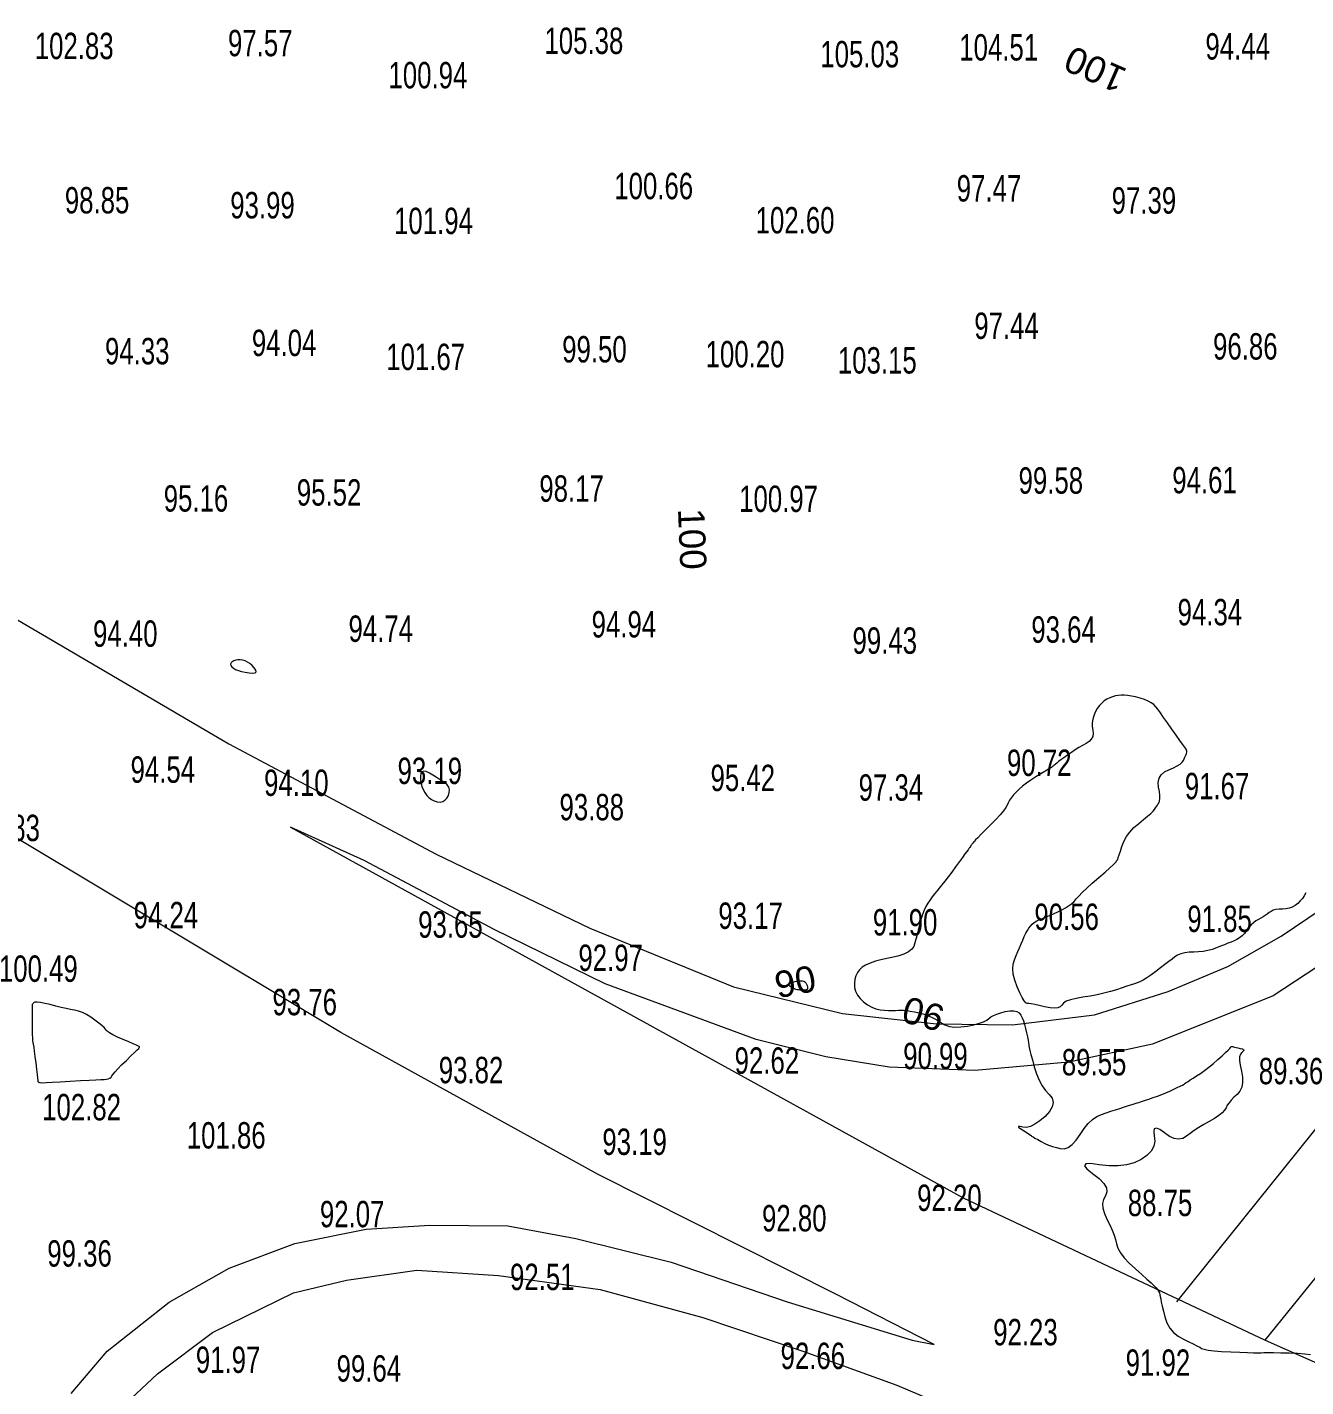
# Model space of a CAD drawing. Header units: metres. Extents: x 431726 to 434411, y 2469261 to 2472412.
# Drawn here: x 433089 to 433282.9, y 2471557.3 to 2471763.5 of the extents above; entities that cross this region are included whole.
import ezdxf
from ezdxf.enums import TextEntityAlignment as Align

# ---------------------------------------------------------------- set-up
doc = ezdxf.new("R2010")
doc.units = ezdxf.units.M
doc.header["$MEASUREMENT"] = 0
for name, color, linetype, lineweight in [('CAO DO', 8, 'Continuous', 18), ('duong nhua-ks', 8, 'Continuous', 18), ('MH_DongMuc', 8, 'Continuous', 18), ('MH_DongMuc_Con', 8, 'Continuous', 18)]:
    doc.layers.add(name, color=color, linetype=linetype, lineweight=lineweight)
doc.styles.get("Standard").update_dxf_attribs({"font": 'arial.ttf'})

msp = doc.modelspace()

# ---------------------------------------------------------------- linework, layer by layer
at = {"layer": 'duong nhua-ks', "color": 8, "lineweight": 0}
for points in [[(433014.69, 2471721.23), (433014.69, 2471721.23), (433014.69, 2471721.23), (433050.65, 2471696.55), (433077.59, 2471679.38), (433119.6, 2471654.76), (433151.03, 2471638.03), (433174.36, 2471626.83), (433196.14, 2471617.93), (433212.68, 2471613.9), (433226.93, 2471612.3), (433238.48, 2471612.15), (433250.9, 2471613.69), (433262.05, 2471617.2), (433271.12, 2471620.99), (433279.23, 2471625.59), (433293.35, 2471635.18)], [(433014.69, 2471721.23), (433014.69, 2471721.23), (433014.69, 2471721.23), (433050.65, 2471696.55), (433077.59, 2471679.38), (433119.6, 2471654.76), (433151.03, 2471638.03), (433174.36, 2471626.83), (433196.14, 2471617.93), (433212.68, 2471613.9), (433226.93, 2471612.3), (433238.48, 2471612.15), (433250.9, 2471613.69), (433262.05, 2471617.2), (433271.12, 2471620.99), (433279.23, 2471625.59), (433293.35, 2471635.18)], [(433362.36, 2471668.23), (433345.97, 2471647.95), (433299.06, 2471591.93), (433276.74, 2471564.37)], [(433362.36, 2471668.23), (433345.97, 2471647.95), (433299.06, 2471591.93), (433276.74, 2471564.37)], [(433276.77, 2471564.35), (433339.47, 2471536.61), (433381.1, 2471520.35), (433425.44, 2471504.06), (433446.6, 2471497.57), (433411.28, 2471513.63), (433394.91, 2471522.32), (433380.64, 2471533.24), (433369.25, 2471544.37), (433359.12, 2471559.38), (433352.68, 2471570.35), (433347.91, 2471585.35), (433344.81, 2471600.52), (433344.65, 2471615.92), (433347.25, 2471633.33), (433351.14, 2471647.59), (433359.69, 2471661.81), (433362.36, 2471668.23)], [(433276.77, 2471564.35), (433339.47, 2471536.61), (433381.1, 2471520.35), (433425.44, 2471504.06), (433446.6, 2471497.57), (433411.28, 2471513.63), (433394.91, 2471522.32), (433380.64, 2471533.24), (433369.25, 2471544.37), (433359.12, 2471559.38), (433352.68, 2471570.35), (433347.91, 2471585.35), (433344.81, 2471600.52), (433344.65, 2471615.92), (433347.25, 2471633.33), (433351.14, 2471647.59), (433359.69, 2471661.81), (433362.36, 2471668.23)], [(433263.39, 2471570.16), (433294.08, 2471608.31), (433326.1, 2471646.21), (433340.59, 2471665.19), (433340.16, 2471665.99), (433331.84, 2471657.86), (433312.72, 2471641.58), (433291.38, 2471625.36), (433278.01, 2471616.57), (433259.7, 2471609.24), (433246.98, 2471606.51), (433232.73, 2471605.26), (433219.76, 2471605.75), (433210.15, 2471607.33), (433199.56, 2471609.95), (433176.66, 2471618.37), (433159.83, 2471626.62), (433140.11, 2471637.11), (433128.94, 2471642.14)], [(433263.39, 2471570.16), (433294.08, 2471608.31), (433326.1, 2471646.21), (433340.59, 2471665.19), (433340.16, 2471665.99), (433331.84, 2471657.86), (433312.72, 2471641.58), (433291.38, 2471625.36), (433278.01, 2471616.57), (433259.7, 2471609.24), (433246.98, 2471606.51), (433232.73, 2471605.26), (433219.76, 2471605.75), (433210.15, 2471607.33), (433199.56, 2471609.95), (433176.66, 2471618.37), (433159.83, 2471626.62), (433140.11, 2471637.11), (433128.94, 2471642.14)], [(433095.7, 2471556.26), (433101.14, 2471562.67), (433110.56, 2471570.09), (433119.65, 2471575.29), (433129.63, 2471579.03), (433140.45, 2471581.18), (433150.08, 2471581.8), (433161.93, 2471581.7), (433172.24, 2471579.77), (433186.71, 2471576.18), (433204.28, 2471570.17), (433223.24, 2471564.36), (433226.56, 2471563.7), (433211.77, 2471571.28), (433175.6, 2471589.49), (433136.6, 2471611), (433079.96, 2471644.91)], [(433128.94, 2471642.14), (433230.99, 2471585.92), (433276.77, 2471564.35)], [(433128.94, 2471642.14), (433230.99, 2471585.92), (433276.77, 2471564.35)], [(433103.16, 2471553.98), (433108.77, 2471559.22), (433117.13, 2471565.53), (433129.42, 2471571.51), (433137.43, 2471573.46), (433148.11, 2471574.97), (433160.48, 2471574.17), (433175.91, 2471572.04), (433191.48, 2471567.78), (433206.79, 2471562.62), (433220.89, 2471557.52), (433251.04, 2471544.73)]]:
    msp.add_lwpolyline(points, dxfattribs=at)
at = {"layer": 'MH_DongMuc', "color": 8, "lineweight": 0, "elevation": 90}
for points in [[(433282.97, 2471632.19), (433282.71, 2471631.75), (433282.42, 2471631.34), (433282.08, 2471630.95), (433281.72, 2471630.58), (433281.31, 2471630.26), (433280.88, 2471630.01), (433280.41, 2471629.84), (433279.92, 2471629.74), (433279.39, 2471629.71), (433278.88, 2471629.7), (433278.42, 2471629.64), (433278.01, 2471629.54), (433277.67, 2471629.38), (433277.38, 2471629.19), (433277.1, 2471628.97), (433276.8, 2471628.75), (433276.48, 2471628.55), (433276.13, 2471628.34), (433275.76, 2471628.14), (433275.39, 2471627.92), (433275.02, 2471627.64), (433274.66, 2471627.31), (433274.31, 2471626.92), (433273.97, 2471626.48), (433273.63, 2471626.04), (433273.27, 2471625.66), (433272.88, 2471625.35), (433272.48, 2471625.09), (433272.06, 2471624.9), (433271.61, 2471624.73), (433271.12, 2471624.53), (433270.59, 2471624.32), (433270.02, 2471624.09), (433269.41, 2471623.84), (433268.76, 2471623.6), (433268.1, 2471623.42), (433267.4, 2471623.29), (433266.69, 2471623.22), (433265.95, 2471623.2), (433265.23, 2471623.18), (433264.59, 2471623.09), (433264.01, 2471622.95), (433263.51, 2471622.74), (433263.09, 2471622.47), (433262.66, 2471622.14), (433262.15, 2471621.76), (433261.57, 2471621.31), (433260.92, 2471620.81), (433260.19, 2471620.26), (433259.46, 2471619.72), (433258.82, 2471619.28), (433258.26, 2471618.93), (433257.78, 2471618.68), (433257.38, 2471618.53), (433256.97, 2471618.4), (433256.45, 2471618.24), (433255.82, 2471618.03), (433255.08, 2471617.79), (433254.23, 2471617.5), (433253.3, 2471617.21), (433252.32, 2471616.95), (433251.3, 2471616.72), (433250.24, 2471616.52), (433249.13, 2471616.35), (433248.09, 2471616.18), (433247.26, 2471615.98), (433246.61, 2471615.74), (433246.17, 2471615.47), (433245.93, 2471615.16), (433245.7, 2471614.89), (433245.33, 2471614.73), (433244.81, 2471614.68), (433244.15, 2471614.73), (433243.33, 2471614.89), (433242.51, 2471615.08), (433241.84, 2471615.23), (433241.31, 2471615.34), (433240.92, 2471615.39), (433240.67, 2471615.41), (433240.47, 2471615.5), (433240.22, 2471615.8), (433239.92, 2471616.31), (433239.56, 2471617.02), (433239.15, 2471617.95), (433238.79, 2471618.93), (433238.57, 2471619.83), (433238.49, 2471620.65), (433238.55, 2471621.39), (433238.75, 2471622.05), (433239.02, 2471622.66), (433239.28, 2471623.27), (433239.54, 2471623.86), (433239.78, 2471624.45), (433240.02, 2471625.02), (433240.25, 2471625.57), (433240.48, 2471626.05), (433240.72, 2471626.48), (433240.95, 2471626.84), (433241.18, 2471627.15), (433241.45, 2471627.42), (433241.77, 2471627.68), (433242.16, 2471627.92), (433242.61, 2471628.15), (433243.13, 2471628.36), (433243.67, 2471628.58), (433244.23, 2471628.81), (433244.79, 2471629.05), (433245.35, 2471629.32), (433245.93, 2471629.6), (433246.48, 2471629.89), (433246.97, 2471630.2), (433247.41, 2471630.54), (433247.8, 2471630.89), (433248.13, 2471631.26), (433248.51, 2471631.69), (433249.04, 2471632.23), (433249.72, 2471632.87), (433250.55, 2471633.63), (433251.54, 2471634.49), (433252.49, 2471635.32), (433253.23, 2471635.98), (433253.77, 2471636.46), (433254.09, 2471636.77), (433254.2, 2471636.91), (433254.2, 2471636.95), (433254.22, 2471637), (433254.25, 2471637.05), (433254.29, 2471637.1), (433254.34, 2471637.14), (433254.41, 2471637.26), (433254.51, 2471637.53), (433254.65, 2471637.94), (433254.83, 2471638.5), (433255.04, 2471639.21), (433255.33, 2471639.97), (433255.73, 2471640.71), (433256.24, 2471641.4), (433256.87, 2471642.07), (433257.6, 2471642.71), (433258.34, 2471643.29), (433258.94, 2471643.79), (433259.42, 2471644.22), (433259.77, 2471644.56), (433260, 2471644.83), (433260.15, 2471645.06), (433260.3, 2471645.28), (433260.44, 2471645.49), (433260.57, 2471645.68), (433260.68, 2471645.87), (433260.77, 2471646.11), (433260.81, 2471646.47), (433260.79, 2471646.94), (433260.73, 2471647.53), (433260.61, 2471648.23), (433260.56, 2471648.94), (433260.69, 2471649.56), (433261, 2471650.09), (433261.49, 2471650.52), (433262.17, 2471650.86), (433262.87, 2471651.15), (433263.44, 2471651.43), (433263.88, 2471651.71), (433264.2, 2471651.98), (433264.39, 2471652.25), (433264.51, 2471652.5), (433264.61, 2471652.74), (433264.71, 2471652.96), (433264.78, 2471653.16), (433264.85, 2471653.34), (433264.89, 2471653.51), (433264.89, 2471653.67), (433264.87, 2471653.82), (433264.81, 2471653.97), (433264.71, 2471654.11), (433264.54, 2471654.33), (433264.24, 2471654.73), (433263.83, 2471655.31), (433263.29, 2471656.08), (433262.63, 2471657.02), (433261.95, 2471657.98), (433261.37, 2471658.8), (433260.89, 2471659.48), (433260.49, 2471660.02), (433260.2, 2471660.41), (433259.9, 2471660.73), (433259.51, 2471661.01), (433259.03, 2471661.27), (433258.46, 2471661.51), (433257.8, 2471661.71), (433257.12, 2471661.89), (433256.49, 2471662.02), (433255.92, 2471662.11), (433255.4, 2471662.15), (433254.94, 2471662.16), (433254.5, 2471662.12), (433254.07, 2471662.04), (433253.64, 2471661.92), (433253.21, 2471661.75), (433252.78, 2471661.55), (433252.37, 2471661.29), (433251.99, 2471660.97), (433251.64, 2471660.58), (433251.31, 2471660.12), (433251.02, 2471659.6), (433250.78, 2471659.05), (433250.62, 2471658.5), (433250.55, 2471657.96), (433250.55, 2471657.42), (433250.63, 2471656.88), (433250.69, 2471656.37), (433250.62, 2471655.91), (433250.41, 2471655.5), (433250.08, 2471655.14), (433249.62, 2471654.83), (433249.09, 2471654.54), (433248.54, 2471654.21), (433247.98, 2471653.86), (433247.41, 2471653.48), (433246.82, 2471653.07), (433246.26, 2471652.68), (433245.81, 2471652.35), (433245.44, 2471652.08), (433245.18, 2471651.86), (433245, 2471651.71), (433244.87, 2471651.59), (433244.74, 2471651.48), (433244.61, 2471651.38), (433244.48, 2471651.29), (433244.35, 2471651.21), (433244.15, 2471651.1), (433243.81, 2471650.89), (433243.35, 2471650.61), (433242.75, 2471650.24), (433242.02, 2471649.78), (433241.26, 2471649.29), (433240.58, 2471648.81), (433239.98, 2471648.35), (433239.45, 2471647.9), (433239, 2471647.46), (433238.61, 2471647.03), (433238.29, 2471646.62), (433238.02, 2471646.23), (433237.8, 2471645.86), (433237.64, 2471645.5), (433237.44, 2471645.11), (433237.09, 2471644.6), (433236.58, 2471644), (433235.93, 2471643.29), (433235.13, 2471642.48), (433234.33, 2471641.69), (433233.68, 2471641.05), (433233.19, 2471640.55), (433232.86, 2471640.21), (433232.67, 2471640.02), (433232.57, 2471639.9), (433232.48, 2471639.78), (433232.39, 2471639.67), (433232.31, 2471639.56), (433232.24, 2471639.46), (433232.16, 2471639.35), (433232.07, 2471639.22), (433231.97, 2471639.07), (433231.85, 2471638.91), (433231.72, 2471638.73), (433231.53, 2471638.47), (433231.25, 2471638.09), (433230.87, 2471637.57), (433230.4, 2471636.92), (433229.83, 2471636.13), (433229.24, 2471635.33), (433228.7, 2471634.6), (433228.2, 2471633.96), (433227.76, 2471633.39), (433227.36, 2471632.91), (433226.98, 2471632.46), (433226.63, 2471632.01), (433226.28, 2471631.56), (433225.95, 2471631.1), (433225.63, 2471630.63), (433225.33, 2471630.13), (433225.05, 2471629.55), (433224.8, 2471628.89), (433224.57, 2471628.16), (433224.36, 2471627.36), (433224.17, 2471626.55), (433223.99, 2471625.82), (433223.81, 2471625.16), (433223.64, 2471624.58), (433223.47, 2471624.07), (433223.2, 2471623.62), (433222.7, 2471623.22), (433221.99, 2471622.87), (433221.05, 2471622.57), (433219.9, 2471622.31), (433218.71, 2471622.07), (433217.7, 2471621.81), (433216.85, 2471621.52), (433216.17, 2471621.22), (433215.65, 2471620.89), (433215.26, 2471620.52), (433214.95, 2471620.1), (433214.71, 2471619.61), (433214.56, 2471619.07), (433214.48, 2471618.46), (433214.5, 2471617.84), (433214.66, 2471617.25), (433214.94, 2471616.68), (433215.35, 2471616.15), (433215.88, 2471615.64), (433216.49, 2471615.19), (433217.11, 2471614.84), (433217.74, 2471614.59), (433218.38, 2471614.43), (433219.03, 2471614.37), (433219.65, 2471614.36), (433220.22, 2471614.36), (433220.72, 2471614.36), (433221.16, 2471614.37), (433221.55, 2471614.38), (433221.94, 2471614.38), (433222.41, 2471614.34), (433222.96, 2471614.26), (433223.59, 2471614.14), (433224.3, 2471613.99), (433225.04, 2471613.79), (433225.73, 2471613.55), (433226.39, 2471613.25), (433227, 2471612.91), (433227.59, 2471612.52), (433228.2, 2471612.16), (433228.91, 2471611.93), (433229.72, 2471611.83), (433230.63, 2471611.84), (433231.64, 2471611.98), (433232.61, 2471612.19), (433233.43, 2471612.4), (433234.08, 2471612.63), (433234.56, 2471612.87), (433234.89, 2471613.12), (433235.18, 2471613.36), (433235.58, 2471613.59), (433236.08, 2471613.8), (433236.67, 2471614), (433237.37, 2471614.18), (433238.06, 2471614.3), (433238.65, 2471614.3), (433239.12, 2471614.19), (433239.49, 2471613.98), (433239.74, 2471613.64), (433239.94, 2471613.23), (433240.12, 2471612.75), (433240.29, 2471612.22), (433240.45, 2471611.63), (433240.6, 2471610.97), (433240.73, 2471610.35), (433240.83, 2471609.83), (433240.9, 2471609.43), (433240.95, 2471609.14), (433240.96, 2471608.96), (433241, 2471608.73), (433241.09, 2471608.3), (433241.26, 2471607.67), (433241.48, 2471606.84), (433241.77, 2471605.81), (433242.12, 2471604.74), (433242.52, 2471603.78), (433242.97, 2471602.94), (433243.47, 2471602.22), (433244.03, 2471601.61), (433244.47, 2471601.03), (433244.62, 2471600.41), (433244.5, 2471599.75), (433244.08, 2471599.04), (433243.39, 2471598.28), (433242.58, 2471597.59), (433241.84, 2471597.09), (433241.17, 2471596.76), (433240.56, 2471596.62), (433240.02, 2471596.66), (433239.61, 2471596.75), (433239.39, 2471596.75), (433239.38, 2471596.67), (433239.57, 2471596.5), (433239.95, 2471596.25), (433240.39, 2471595.98), (433240.74, 2471595.75), (433241, 2471595.58), (433241.18, 2471595.45), (433241.27, 2471595.38), (433241.36, 2471595.3), (433241.57, 2471595.17), (433241.87, 2471594.99), (433242.28, 2471594.76), (433242.8, 2471594.48), (433243.37, 2471594.19), (433243.94, 2471593.94), (433244.52, 2471593.72), (433245.11, 2471593.54), (433245.71, 2471593.4), (433246.3, 2471593.38), (433246.9, 2471593.59), (433247.5, 2471594.02), (433248.1, 2471594.67), (433248.7, 2471595.55), (433249.31, 2471596.46), (433249.94, 2471597.22), (433250.59, 2471597.83), (433251.27, 2471598.29), (433251.96, 2471598.59), (433252.66, 2471598.82), (433253.36, 2471599.05), (433254.06, 2471599.28), (433254.75, 2471599.5), (433255.43, 2471599.73), (433256.07, 2471599.93), (433256.61, 2471600.1), (433257.05, 2471600.24), (433257.39, 2471600.34), (433257.63, 2471600.41), (433257.87, 2471600.49), (433258.2, 2471600.59), (433258.63, 2471600.73), (433259.16, 2471600.91), (433259.78, 2471601.13), (433260.44, 2471601.36), (433261.09, 2471601.61), (433261.71, 2471601.86), (433262.32, 2471602.12), (433262.91, 2471602.39), (433263.45, 2471602.64), (433263.89, 2471602.86), (433264.24, 2471603.04), (433264.49, 2471603.19), (433264.66, 2471603.3), (433264.82, 2471603.42), (433265.08, 2471603.59), (433265.42, 2471603.81), (433265.86, 2471604.09), (433266.39, 2471604.41), (433266.98, 2471604.8), (433267.6, 2471605.23), (433268.24, 2471605.73), (433268.92, 2471606.28), (433269.62, 2471606.9), (433270.27, 2471607.48), (433270.78, 2471607.96), (433271.16, 2471608.33), (433271.41, 2471608.59), (433271.52, 2471608.74), (433271.57, 2471608.82), (433271.63, 2471608.88), (433271.7, 2471608.9), (433271.77, 2471608.9), (433271.85, 2471608.87), (433271.97, 2471608.83), (433272.14, 2471608.78), (433272.37, 2471608.72), (433272.66, 2471608.66), (433273.01, 2471608.6), (433273.32, 2471608.52), (433273.49, 2471608.42), (433273.54, 2471608.3), (433273.46, 2471608.16), (433273.25, 2471607.99), (433273.02, 2471607.74), (433272.9, 2471607.33), (433272.89, 2471606.76), (433272.98, 2471606.03), (433273.17, 2471605.14), (433273.34, 2471604.22), (433273.36, 2471603.41), (433273.23, 2471602.7), (433272.95, 2471602.1), (433272.52, 2471601.61), (433272.04, 2471601.18), (433271.64, 2471600.76), (433271.3, 2471600.35), (433271.04, 2471599.96), (433270.85, 2471599.59), (433270.62, 2471599.21), (433270.25, 2471598.81), (433269.74, 2471598.4), (433269.09, 2471597.97), (433268.3, 2471597.52), (433267.47, 2471597.06), (433266.71, 2471596.6), (433266.02, 2471596.15), (433265.39, 2471595.71), (433264.83, 2471595.27), (433264.28, 2471594.94), (433263.66, 2471594.82), (433263, 2471594.93), (433262.27, 2471595.25), (433261.49, 2471595.79), (433260.79, 2471596.29), (433260.28, 2471596.49), (433259.97, 2471596.4), (433259.87, 2471596.01), (433259.96, 2471595.32), (433260.03, 2471594.51), (433259.87, 2471593.75), (433259.47, 2471593.03), (433258.84, 2471592.37), (433257.96, 2471591.75), (433256.92, 2471591.25), (433255.76, 2471590.92), (433254.48, 2471590.76), (433253.1, 2471590.77), (433251.6, 2471590.95), (433250.31, 2471591.12), (433249.57, 2471591.07), (433249.37, 2471590.8), (433249.72, 2471590.32), (433250.61, 2471589.62), (433251.61, 2471588.84), (433252.31, 2471588.12), (433252.7, 2471587.45), (433252.78, 2471586.83), (433252.55, 2471586.26), (433252.25, 2471585.69), (433252.13, 2471585.05), (433252.17, 2471584.34), (433252.39, 2471583.56), (433252.77, 2471582.7), (433253.21, 2471581.85), (433253.57, 2471581.04), (433253.87, 2471580.29), (433254.09, 2471579.59), (433254.24, 2471578.95), (433254.45, 2471578.31), (433254.84, 2471577.6), (433255.41, 2471576.84), (433256.17, 2471576.02), (433257.11, 2471575.14), (433258.06, 2471574.3), (433258.85, 2471573.59), (433259.48, 2471573.02), (433259.94, 2471572.58), (433260.24, 2471572.27), (433260.44, 2471572.03), (433260.61, 2471571.77), (433260.74, 2471571.51), (433260.83, 2471571.24), (433260.88, 2471570.95), (433260.94, 2471570.6), (433261.03, 2471570.12), (433261.17, 2471569.5), (433261.36, 2471568.75), (433261.58, 2471567.87), (433261.89, 2471566.97), (433262.33, 2471566.19), (433262.88, 2471565.51), (433263.57, 2471564.94), (433264.37, 2471564.48), (433265.18, 2471564.09), (433265.86, 2471563.77), (433266.41, 2471563.49), (433266.85, 2471563.27), (433267.15, 2471563.1), (433267.52, 2471562.97), (433268.15, 2471562.85), (433269.03, 2471562.74), (433270.17, 2471562.65), (433271.56, 2471562.57), (433272.96, 2471562.51), (433274.11, 2471562.47), (433275.03, 2471562.44), (433275.71, 2471562.44), (433276.15, 2471562.45), (433276.57, 2471562.47), (433277.21, 2471562.47), (433278.07, 2471562.46), (433279.14, 2471562.44), (433280.43, 2471562.4), (433281.72, 2471562.35), (433282.79, 2471562.27), (433283.65, 2471562.16)], [(433205.5, 2471618.73), (433205.83, 2471618.79), (433206.13, 2471618.84), (433206.38, 2471618.85), (433206.61, 2471618.84), (433206.8, 2471618.8), (433206.96, 2471618.71), (433207.11, 2471618.56), (433207.23, 2471618.36), (433207.33, 2471618.12), (433207.38, 2471617.87), (433207.37, 2471617.68), (433207.29, 2471617.54), (433207.14, 2471617.46), (433206.92, 2471617.42), (433206.68, 2471617.42), (433206.45, 2471617.43), (433206.22, 2471617.44), (433206.01, 2471617.47), (433205.81, 2471617.5), (433205.61, 2471617.54), (433205.4, 2471617.62), (433205.19, 2471617.72), (433204.97, 2471617.84), (433204.75, 2471617.99), (433204.58, 2471618.14), (433204.54, 2471618.29), (433204.62, 2471618.42), (433204.82, 2471618.54), (433205.14, 2471618.64), (433205.5, 2471618.73)]]:
    msp.add_lwpolyline(points, dxfattribs=at)
at = {"layer": 'MH_DongMuc_Con', "color": 8, "lineweight": 0}
for points, elevation in [([(433121.3, 2471667.53), (433120.96, 2471667.54), (433120.65, 2471667.49), (433120.37, 2471667.39), (433120.12, 2471667.24), (433119.94, 2471667.05), (433119.87, 2471666.87), (433119.9, 2471666.67), (433120.05, 2471666.47), (433120.29, 2471666.26), (433120.63, 2471666.06), (433121.04, 2471665.89), (433121.51, 2471665.75), (433122.06, 2471665.63), (433122.67, 2471665.54), (433123.22, 2471665.51), (433123.58, 2471665.57), (433123.73, 2471665.72), (433123.7, 2471665.97), (433123.46, 2471666.3), (433123.12, 2471666.66), (433122.77, 2471666.95), (433122.42, 2471667.19), (433122.05, 2471667.36), (433121.67, 2471667.48), (433121.3, 2471667.53)], 92), ([(433149.54, 2471650.59), (433149.17, 2471650.65), (433148.9, 2471650.55), (433148.73, 2471650.27), (433148.67, 2471649.82), (433148.68, 2471649.3), (433148.76, 2471648.79), (433148.89, 2471648.31), (433149.08, 2471647.84), (433149.32, 2471647.38), (433149.61, 2471646.97), (433149.95, 2471646.63), (433150.32, 2471646.36), (433150.74, 2471646.15), (433151.19, 2471646.01), (433151.64, 2471645.96), (433152.03, 2471646.03), (433152.37, 2471646.22), (433152.66, 2471646.52), (433152.89, 2471646.95), (433153.03, 2471647.41), (433153.05, 2471647.83), (433152.94, 2471648.21), (433152.72, 2471648.55), (433152.37, 2471648.85), (433151.94, 2471649.13), (433151.5, 2471649.43), (433151.03, 2471649.73), (433150.53, 2471650.04), (433150.02, 2471650.35), (433149.54, 2471650.59)], 92), ([(433091.67, 2471615.42), (433091.01, 2471615.55), (433090.51, 2471615.6), (433090.17, 2471615.59), (433089.99, 2471615.51), (433089.9, 2471615.41), (433089.83, 2471615.32), (433089.79, 2471615.24), (433089.76, 2471615.18), (433089.76, 2471615.14), (433089.76, 2471615), (433089.77, 2471614.67), (433089.77, 2471614.13), (433089.78, 2471613.4), (433089.78, 2471612.47), (433089.78, 2471611.52), (433089.79, 2471610.75), (433089.81, 2471610.15), (433089.84, 2471609.73), (433089.88, 2471609.48), (433089.93, 2471609.23), (433090, 2471608.8), (433090.08, 2471608.18), (433090.18, 2471607.38), (433090.3, 2471606.39), (433090.41, 2471605.42), (433090.5, 2471604.65), (433090.57, 2471604.09), (433090.62, 2471603.73), (433090.65, 2471603.57), (433090.67, 2471603.53), (433090.72, 2471603.48), (433090.79, 2471603.45), (433090.88, 2471603.42), (433091, 2471603.4), (433091.28, 2471603.39), (433091.88, 2471603.41), (433092.79, 2471603.46), (433094.01, 2471603.52), (433095.54, 2471603.61), (433097.1, 2471603.71), (433098.39, 2471603.78), (433099.42, 2471603.84), (433100.18, 2471603.87), (433100.68, 2471603.89), (433101.02, 2471603.91), (433101.31, 2471603.98), (433101.55, 2471604.08), (433101.73, 2471604.23), (433101.86, 2471604.42), (433102.03, 2471604.68), (433102.34, 2471605.04), (433102.77, 2471605.52), (433103.34, 2471606.1), (433104.05, 2471606.78), (433104.74, 2471607.45), (433105.28, 2471607.97), (433105.68, 2471608.36), (433105.93, 2471608.6), (433106.02, 2471608.71), (433106.04, 2471608.74), (433106.06, 2471608.77), (433106.06, 2471608.79), (433106.06, 2471608.82), (433106.05, 2471608.83), (433106.04, 2471608.85), (433106.02, 2471608.86), (433106.01, 2471608.88), (433106, 2471608.89), (433105.98, 2471608.9), (433105.87, 2471608.94), (433105.58, 2471609.07), (433105.09, 2471609.28), (433104.42, 2471609.57), (433103.56, 2471609.94), (433102.7, 2471610.32), (433102.01, 2471610.65), (433101.51, 2471610.93), (433101.18, 2471611.15), (433101.03, 2471611.32), (433100.91, 2471611.5), (433100.68, 2471611.74), (433100.33, 2471612.06), (433099.86, 2471612.44), (433099.29, 2471612.9), (433098.65, 2471613.35), (433098.03, 2471613.72), (433097.41, 2471614.02), (433096.81, 2471614.24), (433096.21, 2471614.39), (433095.59, 2471614.51), (433094.9, 2471614.66), (433094.16, 2471614.82), (433093.35, 2471615.02), (433092.49, 2471615.23), (433091.67, 2471615.42)], 104)]:
    msp.add_lwpolyline(points, dxfattribs=dict(at, elevation=elevation))

# ---------------------------------------------------------------- texts
at = {"layer": 'CAO DO', "color": 8, "lineweight": 0, "width": 0.7}
for s, p in [('105.38', (433167.47, 2471759.41, 105.38)), ('102.83', (433090.16, 2471758.62, 102.83)), ('97.57', (433119.47, 2471759.06, 97.57)), ('105.03', (433209.31, 2471757.38, 105.03)), ('104.51', (433230.38, 2471758.41, 104.51)), ('94.44', (433267.72, 2471758.56, 94.44)), ('100.94', (433143.81, 2471754.19, 100.94)), ('100.66', (433178.06, 2471737.38, 100.66)), ('97.47', (433230, 2471737.03, 97.47)), ('98.85', (433094.72, 2471735.22, 98.85)), ('93.99', (433119.81, 2471734.47, 93.99)), ('97.39', (433253.5, 2471735.19, 97.39)), ('101.94', (433144.66, 2471732.09, 101.94)), ('102.60', (433199.5, 2471732.19, 102.6)), ('97.44', (433232.66, 2471716.19, 97.44)), ('94.33', (433100.81, 2471712.34, 94.33)), ('94.04', (433123.09, 2471713.59, 94.04)), ('99.50', (433170.16, 2471712.62, 99.5)), ('100.20', (433191.91, 2471711.88, 100.2)), ('96.86', (433268.88, 2471713.06, 96.86)), ('101.67', (433143.47, 2471711.47, 101.67)), ('103.15', (433211.97, 2471710.94, 103.15)), ('98.17', (433166.69, 2471691.5, 98.17)), ('99.58', (433239.38, 2471692.72, 99.58)), ('94.61', (433262.69, 2471692.78, 94.61)), ('95.16', (433109.72, 2471690, 95.16)), ('95.52', (433129.91, 2471690.91, 95.52)), ('100.97', (433197, 2471689.94, 100.97)), ('94.34', (433263.5, 2471672.75, 94.34)), ('94.94', (433174.62, 2471670.91, 94.94)), ('94.40', (433099, 2471669.5, 94.4)), ('94.74', (433137.75, 2471670.25, 94.74)), ('99.43', (433214.19, 2471668.44, 99.43)), ('93.64', (433241.31, 2471670.12, 93.64)), ('90.72', (433237.62, 2471649.91, 90.72)), ('94.54', (433104.69, 2471648.88, 94.54)), ('93.19', (433145.19, 2471648.69, 93.19)), ('94.10', (433124.94, 2471646.88, 94.1)), ('95.42', (433192.66, 2471647.62, 95.42)), ('97.34', (433215.12, 2471646.16, 97.34)), ('91.67', (433264.59, 2471646.38, 91.67)), ('93.88', (433169.75, 2471643.19, 93.88)), ('95.83', (433081.16, 2471640.03, 95.83)), ('94.24', (433105.16, 2471626.81, 94.24)), ('93.65', (433148.31, 2471625.38, 93.65)), ('93.17', (433193.84, 2471626.72, 93.17)), ('91.90', (433217.28, 2471625.72, 91.9)), ('90.56', (433241.78, 2471626.56, 90.56)), ('91.85', (433264.97, 2471626.25, 91.85)), ('92.97', (433172.62, 2471620.34, 92.97)), ('100.49', (433084.72, 2471618.69, 100.49)), ('93.76', (433126.22, 2471613.62, 93.76)), ('92.62', (433196.31, 2471604.75, 92.62)), ('90.99', (433221.88, 2471605.44, 90.99)), ('93.82', (433151.44, 2471603.31, 93.82)), ('89.55', (433245.94, 2471604.5, 89.55)), ('89.36', (433275.81, 2471603.16, 89.36)), ('102.82', (433091.28, 2471597.69, 102.82)), ('101.86', (433113.22, 2471593.41, 101.86)), ('93.19', (433176.25, 2471592.44, 93.19)), ('92.20', (433224, 2471583.94, 92.2)), ('88.75', (433255.94, 2471583.16, 88.75)), ('92.07', (433133.41, 2471581.47, 92.07)), ('92.80', (433200.47, 2471580.84, 92.8)), ('99.36', (433092.06, 2471575.5, 99.36)), ('92.51', (433162.25, 2471571.94, 92.51)), ('92.23', (433235.53, 2471563.56, 92.23)), ('91.97', (433114.59, 2471559.38, 91.97)), ('92.66', (433203.28, 2471559.97, 92.66)), ('99.64', (433135.94, 2471558.06, 99.64)), ('91.92', (433255.62, 2471558.94, 91.92))]:
    msp.add_text(s, height=4, dxfattribs=at).set_placement(p)
at = {"layer": 'MH_DongMuc', "color": 8, "lineweight": 0}
for s, rotation, p in [('100', 156.3504, (433250.99, 2471757.06, 100)), ('100', 272.2894, (433189.9, 2471685.85, 100)), ('90', 11.0302, (433205.5, 2471618.73, 90)), ('90', 164.9333, (433224.93, 2471613.82, 90))]:
    msp.add_text(s, height=4, rotation=rotation, dxfattribs=at).set_placement(p, align=Align.MIDDLE)

doc.saveas('drawing.dxf')
